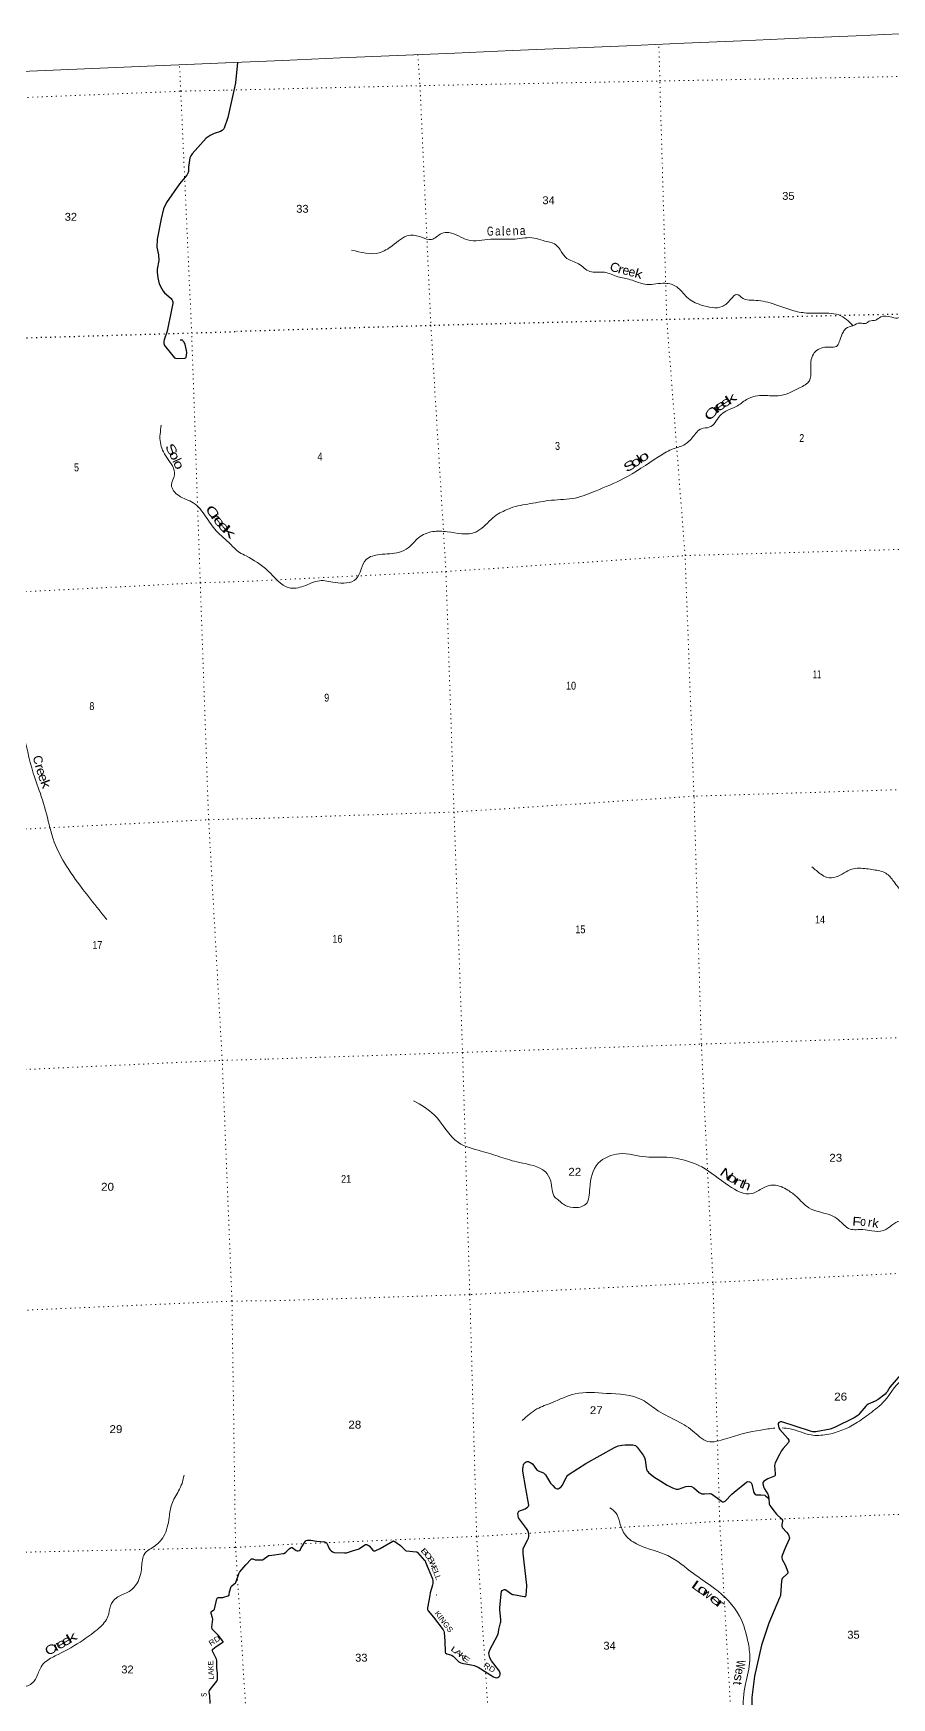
# Model space of a CAD drawing. Header units: feet. Extents: x 733631 to 986127, y 195788 to 388968.
# Drawn here: x 943227 to 962285, y 351349 to 388301 of the extents above; entities that cross this region are included whole.
import ezdxf
from ezdxf.enums import TextEntityAlignment as Align

# ---------------------------------------------------------------- set-up
doc = ezdxf.new("R2010")
doc.units = ezdxf.units.FT
doc.header["$LTSCALE"] = 70
doc.linetypes.add('DOTTED', pattern=[1.5, 0.3, -1.2])
for name, color, linetype, lineweight in [('29', 7, 'Continuous', 25), ('39', 7, 'Continuous', 13), ('4', 7, 'Continuous', 13), ('6', 7, 'DOTTED', 25), ('7', 7, 'DOTTED', 13)]:
    doc.layers.add(name, color=color, linetype=linetype, lineweight=lineweight)
doc.layers.add('30', color=7, linetype='Continuous')
doc.layers.add('41', color=7, linetype='Continuous')

msp = doc.modelspace()

# ---------------------------------------------------------------- linework, layer by layer
at = {"layer": '29'}
for points in [[(947761.82, 387655.12), (947714.16, 387198.14), (947697.49, 387098.64), (947548.67, 386427.53)], [(947761.82, 387655.12), (947714.16, 387198.14), (947697.49, 387098.64), (947548.67, 386427.53)], [(947548.67, 386427.53), (947468.03, 386196.35), (947457.7, 386177.96), (947435.87, 386154.97), (947418.64, 386143.48), (947385.78, 386123.89), (947240.25, 386073.48), (947196.96, 386054.98), (947151.01, 386030.85), (947106.22, 386002.11), (947067.93, 385970.01), (946755.9, 385627.42), (946721.45, 385583.75), (946699.07, 385537.04), (946675.5, 385328.6), (946670.91, 385245.84), (946664.01, 385209.06), (946636.82, 385148.98), (946472.91, 384955.21), (946183.93, 384544.62), (946114.98, 384404.53), (946062.7, 384181.04), (945977.15, 383733.31), (945972.5, 383554.78), (946004.72, 383383.92), (946014.59, 383254.18), (945979.45, 383064.4), (945977.15, 382997.74), (945988.47, 382869.15), (946023.09, 382735.69), (946078.23, 382629.96), (946112.69, 382572.49), (946139.96, 382539.47), (946284.98, 382413.88), (946301.06, 382393.19), (946319.44, 382363.31), (946324.03, 382338.03), (946321.74, 382298.95), (946294.67, 382163.59), (946202.63, 381684.15), (946131.06, 381494.42), (946124.18, 381469.13), (946125.26, 381412.35), (946140.26, 381372.59), (946172.41, 381328.91), (946365.39, 381099.05), (946383.77, 381087.56), (946423.66, 381080.79), (946595.11, 381089.85), (946615.79, 381096.75), (946622.68, 381112.84), (946629.57, 381149.62), (946636.46, 381216.28), (946631.87, 381257.66), (946599.71, 381390.98), (946577.1, 381443.27), (946546.87, 381476.03), (946537.98, 381485.15), (946519.3, 381489.82), (946487.49, 381484.99)], [(962479.16, 358518.65), (962246.81, 358245.37), (962185.07, 358141.61), (962165.41, 358116.62), (962139.52, 358089), (961982.89, 357971.48), (961915.61, 357932.75), (961762.32, 357863.43), (961731.15, 357845.33), (961709.69, 357821.69), (961580.81, 357663.42), (961555.38, 357633.81), (961530.26, 357610.54), (961452.14, 357562.26), (961017.9, 357346.15), (960919.31, 357310.72), (960597.45, 357254.19), (960535.41, 357249.6), (960479.17, 357264.27), (959848.44, 357472.6), (959816.06, 357472.18), (959781.81, 357458.8), (959768.02, 357433.51), (959764.62, 357411.21), (959781.81, 357336.95), (959801.96, 357300.4), (959978.1, 357102.04), (960000.08, 357067.97), (960004.67, 357038.08), (959996.17, 357016.41), (959873.71, 356883.42), (959832.36, 356821.98), (959791.55, 356748.44), (959694.5, 356562.19), (959684.18, 356507.53), (959694.5, 356323.09), (959694.5, 356279.41), (959683.49, 356263.98), (959535.31, 356208.18), (959460.15, 356166.76), (959444.07, 356152.96), (959430.28, 356134.57), (959424.54, 356113.88), (959425.76, 356099.99), (959447.51, 356017.32), (959459.19, 355986.96), (959535.97, 355871.33), (959543.88, 355852.39), (959553.65, 355772.38)], [(953562.22, 352863.06), (953600.87, 353008.5), (953604.32, 353034.94), (953605.47, 353075.18), (953583.16, 353304.44), (953584.79, 353346.46), (953610.88, 353658.04), (953623.85, 353705.11), (953639.94, 353725.81), (953662.91, 353746.5), (953688.89, 353752.55), (953705.42, 353752.25), (953718.05, 353746.5), (953853.61, 353649.94), (953866.26, 353643.04), (953887.26, 353637.82), (954127.03, 353594.76), (954140.82, 353594.76), (954154.45, 353599.03), (954159.2, 353605.11), (954166.09, 353617.75), (954184.48, 353823.52), (954183.22, 353844.01), (954104, 354550.42), (954101.76, 354635.08), (954106.36, 354664.97), (954202.86, 354846.59), (954218.95, 354887.98), (954228.13, 354931.66), (954230.44, 354979.94), (954223.54, 355014.43), (954207.46, 355060.41), (954180.6, 355105.74), (954002.69, 355342.25), (953989.18, 355383.42), (953986.88, 355447.8), (953996.59, 355472.76), (954009.86, 355489.18), (954146.31, 355538.71), (954200.56, 355576.54), (954221.24, 355601.83), (954228.71, 355625.4), (954159.31, 355992.19), (954097.19, 356375.45), (954096.02, 356426.04), (954101.77, 356477.77), (954109.81, 356521.45), (954120.15, 356544.44), (954144.25, 356573.05), (954166.1, 356585.82), (954191.37, 356592.72), (954221.25, 356591.57), (954246.52, 356581.22), (954275.24, 356566.28), (954306.68, 356539.01), (954399.31, 356417.99), (954419.74, 356399.84), (954439.52, 356386.96), (954552.11, 356338.68), (954571.63, 356324.88), (954596.91, 356294.99), (954710.5, 356114.7), (954760.04, 356057.04), (954809.43, 356007.62), (954833.56, 355991.52), (954855.17, 355987.19), (954879.51, 355986.92), (954893.3, 355991.52), (954926.61, 356014.51), (954944.99, 356034.05), (954970.23, 356063.46), (955072.51, 356262.81), (955084, 356278.9), (955096.31, 356291.22), (955124.21, 356312.24), (955496.61, 356544.95), (956127.36, 356900.93), (956212.14, 356938.73), (956304.04, 356954.82), (956366.08, 356959.42), (956538.39, 356961.73), (956571.04, 356957.62), (956595.84, 356947.94), (956605.03, 356938.74), (956632.6, 356908.84), (956770.46, 356736.42), (956798.87, 356685.39), (956814.11, 356628.37), (956835.64, 356457.82), (956850.87, 356396.17), (956869.25, 356368.58), (956887.63, 356347.88), (957004.12, 356251.02), (957156.24, 356155.37)], [(957156.24, 356155.37), (957300.32, 356064.77), (957420.68, 356009.93), (957503.4, 355980.04), (957535.56, 355975.44), (957553.95, 355980.04), (957711.64, 356039.32), (957779.11, 356044.41), (957841.15, 356035.22), (957891.94, 356010.21), (958013.47, 355904.18), (958066.98, 355878.2), (958126.05, 355871.99), (958239.76, 355880.91), (958257.02, 355881.19), (958282.29, 355871.99), (958417.5, 355777.22), (958502.87, 355708.76), (958528.14, 355699.56), (958551.81, 355699.49), (958576.39, 355704.16), (958590.18, 355715.66), (958732.85, 355869.67), (958786.43, 355912.74)], [(958786.43, 355912.74), (959064.2, 356136.01), (959093.35, 356145.59), (959125.52, 356143.29), (959150.79, 356134.09), (959167.62, 356117.1), (959182.96, 356092.71), (959214.64, 355928.29), (959225.47, 355903.04), (959240.4, 355881.19), (959256.48, 355862.8), (959278.47, 355853.03), (959295.55, 355850.16), (959389.16, 355850.59), (959466.72, 355842.11), (959478.82, 355838.77), (959486.46, 355833.38), (959553.65, 355772.38)], [(959553.65, 355772.38), (959564.7, 355651.78), (959569, 355634.14), (959576.91, 355618.6), (959672.39, 355488.15), (959695.01, 355457.54), (959724.09, 355423.77), (959844.71, 355314.57), (959859.61, 355290.79), (959863.1, 355281.23), (959863.1, 355266.28), (959848.16, 355191.56), (959848.03, 355151.33), (959850.46, 355136.38), (959858.5, 355122.59), (959952.59, 355021.79), (959983.72, 354982.35), (960004.4, 354940.96), (960012, 354912.1), (960014.74, 354893.83), (960012.44, 354880.03), (960011.29, 354871.99), (959911.3, 354657.44), (959852.76, 354508.73), (959845.86, 354481.14), (959844.71, 354453.55), (959850.46, 354427.11), (959855.05, 354414.47), (959918.15, 354295.53), (959979.52, 354143.68), (959981.42, 354121.33), (959979.12, 354113.28), (959971.09, 354102.94), (959855.9, 353992.51), (959844.71, 353973.04), (959837.82, 353937.4), (959812.55, 353629.32), (959806.8, 353594.84), (959797.46, 353564.9), (959554.38, 353001.15), (959394.17, 352514.05), (959241.33, 351826.07), (959178.84, 351356), (959194.47, 350686.5)], [(948904.39, 354653.09), (948938.37, 354678.18), (948956.75, 354682.79), (948972.83, 354680.48), (949064.74, 354618.4), (949085.42, 354609.22), (949109.22, 354609.34), (949138.26, 354616.11), (949149.75, 354627.6), (949176.61, 354673.13), (949269.23, 354824.18), (949287.61, 354837.97), (949317.48, 354843.72), (949368.02, 354848.32), (949387.64, 354846.83), (949511.49, 354820.91), (949694.28, 354805.78), (949710.95, 354801.18), (949721.86, 354796.59), (949733.35, 354786.81), (949741.38, 354777.05), (949795.39, 354663.81), (949811.32, 354642.89), (949840.19, 354611.51), (949872.93, 354587.37), (949891.89, 354578.75), (949906.96, 354575.29), (950138.75, 354562.88), (950178.52, 354567.25), (950204.94, 354574.15), (950336.45, 354619.94)], [(950336.45, 354619.94), (950438.15, 354647.72), (950460.11, 354655.63), (950472.61, 354662.66), (950586.64, 354744.56), (950604.74, 354751.17), (950626.56, 354748.87), (950649.54, 354743.13), (950670.22, 354731.63), (950684.23, 354721.33), (950766.72, 354623.58), (950783.95, 354612.08), (950796.06, 354608.25), (950818.41, 354610.93), (950928.39, 354659.23), (951207.87, 354824.74), (951221.65, 354829.34), (951232.24, 354825.56), (951256.11, 354814.39), (951377.43, 354730.28), (951487.03, 354616.68), (951501.96, 354608.63), (951511.89, 354606.28), (951724.83, 354590.24), (951740.92, 354584.49), (951754.64, 354574.3), (951913.24, 354397.12), (951923.58, 354384.47), (951937.73, 354356.15), (952089.02, 353985.59), (952097.72, 353943.64), (952100.51, 353925.82), (952099.36, 353891.33), (952090.17, 353845.35), (952037.32, 353679.82), (952030.39, 353620.23), (951982.18, 353341.86), (951982.18, 353309.67), (951994.18, 353276.27), (952109.24, 353137.19), (952324.53, 352854.46), (952339.47, 352825.73), (952348.38, 352795.1), (952365.5, 352600.75), (952372.55, 352363.63), (952380.84, 352344.08), (952408.41, 352323.39), (952514.1, 352295.8), (952547.72, 352271.88), (952672.63, 352146.36), (952717.5, 352123.5), (952780.62, 352104.98), (952946.68, 352080.77), (953017.28, 352063.6), (953101.93, 352028.26), (953443.75, 351812.12), (953481.39, 351794.61), (953508.97, 351792.31), (953541.13, 351794.61), (953564.38, 351812.19), (953584.79, 351833.69), (953591.68, 351861.28), (953591.68, 351893.47), (953578.62, 351937.69), (953398.89, 352170.09), (953361.92, 352233.72), (953345.83, 352300.4), (953343.54, 352332.58), (953349.49, 352366.83), (953368.81, 352426.84), (953531.75, 352726.25), (953545.73, 352764.8), (953554.92, 352803.89), (953562.22, 352863.06)], [(947152.61, 351219.87), (947143.95, 351396.67), (947131.87, 351463.42), (947131.63, 351482.84), (947138.77, 351511.7), (947152.55, 351534.69), (947304.54, 351717.11), (947312.22, 351733.54), (947315.66, 351753.08), (947320.16, 351888.56), (947302.92, 352008.79), (947299.58, 352174.92), (947293.84, 352201.68), (947208.83, 352385.26), (947205.93, 352408.43), (947206.53, 352420.89), (947213.43, 352428.94), (947286.35, 352487.17), (947433.98, 352579.52), (947439.44, 352585.26), (947440.88, 352591.29), (947440.3, 352597.9), (947436.28, 352605.95), (947334.19, 352733.99), (947207.69, 352860.26), (947199.64, 352873.48), (947195.39, 352886.98), (947192.76, 352911.99), (947211.13, 353094.75), (947207.37, 353120.71), (947175.52, 353220.04), (947173.8, 353235.56), (947173.94, 353244.5), (947175.53, 353253.37), (947182.42, 353262.57), (947235.83, 353298.78), (947243.3, 353306.25), (947248.54, 353315.02), (947298.44, 353542.45), (947305.9, 353555.1), (947315.09, 353564.29), (947324.86, 353567.74), (947336.34, 353571.19), (947412.77, 353573.19), (947437.43, 353575.79), (947455.81, 353580.96), (947551.73, 353609.7), (947564.36, 353615.44), (947568.47, 353619.85), (947573.55, 353626.94), (947577, 353636.71), (947586.51, 353698.83), (947621.8, 353816.03), (947627.42, 353826.74), (947635.58, 353836.14), (947719.44, 353901.66), (947723.46, 353906.41), (947725.82, 353910.01), (947795.84, 354121.07), (947802.44, 354133.5), (947809.62, 354144.06), (947942.96, 354298.44), (948063.49, 354424.53), (948074.98, 354433.72), (948082.21, 354435.18), (948093.36, 354435.45), (948101.4, 354432.57), (948149.65, 354409.59), (948159.98, 354407.86), (948167.44, 354407.42), (948321.96, 354410.73), (948330.22, 354414.05), (948438.57, 354501.62), (948452.34, 354507.3), (948464.4, 354509.6), (948578.81, 354523.7), (948777.36, 354547.44), (948795.25, 354552.72), (948807.88, 354560.18), (948832.75, 354583.22), (948904.39, 354653.09)]]:
    msp.add_lwpolyline(points, dxfattribs=at)
at = {"layer": '39'}
for points in [[(950291.35, 383488.59), (950908.99, 383427.73), (951197.25, 383584.67), (951567.19, 383814.18), (951844.08, 383774.19), (952064.9, 383721.52), (952293.51, 383855.48), (952456.38, 383877.1), (952870.38, 383711.76), (953385.48, 383727.21), (953925.25, 383733.65), (954349.06, 383755.05), (954545.84, 383697.22), (954825, 383606.72), (955071.22, 383304.13), (955333.58, 383182.48), (955583.99, 383011.69), (955908.41, 382994.12), (956206.2, 382894.35), (956484.18, 382830.11), (956848.93, 382725.29), (957256.32, 382752.01), (957514.93, 382668.67), (957737.51, 382441.94), (958056.83, 382268.22), (958523.55, 382234.89), (958718.32, 382401.72), (958845.16, 382504.71), (958986.97, 382409.95), (959168.53, 382375.73), (959583.86, 382315.75), (960111.63, 382139.41), (960433.56, 382087.31), (960890.76, 382085.93), (961108.93, 382047.31), (961429.91, 381808.42)], [(961425.18, 381806.64), (961584.3, 381866.56), (961702.02, 381857.76), (961786.72, 381908.2), (961929.13, 381934.96), (962041.37, 382002.86), (962286.44, 381995.84), (962452.69, 381987.24), (962597.92, 382176.11), (962820.87, 382390.81), (963023.67, 382468.92), (963193.12, 382434.14), (963265.52, 382443.53), (963311.13, 382463.83), (963452.41, 382425.75), (963488.76, 382471.95), (963614.09, 382473.63), (964051.88, 382364.05), (964232.46, 382396.61), (964387.36, 382460.38), (964534.21, 382568.33), (964675.09, 382449.23), (964904.04, 382305.81), (965409.92, 382211.5), (965690.75, 382173.71), (965901.79, 382203.61), (966007.16, 382248.78)], [(947955.09, 376699.28), (948435.16, 376369.56), (948907.33, 375990.23), (949229.39, 376025.2), (949577.92, 376146.42), (949925.54, 376107.63), (950391.4, 376183.6), (950620.59, 376619.28), (950917.08, 376728), (951353.75, 376778.33), (951549.59, 376876.37), (951782.18, 377101.64), (952095.66, 377237.45), (952413.39, 377233.75), (953050.78, 377228.46), (953390.2, 377507.2), (953548.43, 377631.87), (953696.91, 377703.45), (953823.83, 377759.87), (954258.31, 377858.7), (954732.33, 377933.01), (955260.01, 377983.45), (955722.04, 378144.28), (956319.09, 378406.45), (957107.99, 378900.12), (957398.17, 379059.17), (957666.77, 379158.51), (957873.01, 379340.04), (958058.97, 379522.68), (958235.52, 379555.04), (958471.05, 379804.74), (958603.77, 379912.04), (958829.8, 380013.49), (959063.46, 380169.96), (959455.83, 380260.79), (959765.76, 380250.65), (960239.18, 380428.2), (960458.53, 380588.06), (960488.72, 380816.22), (960545.21, 381179.22), (960797.31, 381330.46), (961080.84, 381367.71), (961132.36, 381481.43), (961212.63, 381675.43), (961266.15, 381744.7), (961425.18, 381806.64)], [(946068.59, 379601.65), (946047.74, 379212.41), (946188.27, 378886.4), (946361.69, 378497), (946295.67, 378275.84), (946454.95, 378037.58), (946776.98, 377878.77), (947058.52, 377568.62), (947287.46, 377258.36), (947605.05, 376957.77), (947802.55, 376775.68), (947955.09, 376699.28)], [(940966.05, 378684.63), (940832.81, 378358.48), (940571.31, 377712.64), (940470.14, 377055.14), (940269.01, 376670.69), (940259.72, 375891.53), (940822.97, 375267.19), (941671.07, 374553.34), (942225.84, 374292.77), (942484.92, 374088.92), (942724.85, 373605.13), (942987, 372818.83), (943227.01, 371877.89), (943405.6, 371359.24), (943580.4, 370733.22), (943668, 370415.17), (943922.07, 369881.39), (944312.95, 369316.78), (944686.05, 368842.47), (944860.76, 368623.04)], [(969344.62, 368522.18), (969151.01, 368787.91), (968800.22, 369166.71), (968402.18, 369336.83), (968216.51, 369417.43), (967938.06, 369671.98), (967672.83, 369722.63), (967245.9, 369680.84), (967034.95, 369648.92), (966768.82, 369539.57), (966494.74, 369472.37), (966251.71, 369524.03), (966058.62, 369409.92), (965938.92, 369282.96), (965649.37, 369109.76), (965380.01, 368937.49), (965180.9, 368687.44), (965025.07, 368599.32), (964804.99, 368680.38), (964615.13, 368629.18), (964410.33, 368595.52), (964027.1, 368616.48), (963495.85, 368825.05), (962903.46, 369134.09), (962722.64, 369196.7), (962521.64, 369258.38), (962332.26, 369466.38), (962153.98, 369652.61), (961883.53, 369729.34), (961726.73, 369752.55), (961401.47, 369743.75), (961051.19, 369571.83), (960847.49, 369558.47), (960714.76, 369631.37), (960515.36, 369792.34)], [(959855.23, 357339.24), (960032.82, 357317.7), (960493.99, 357182.87), (960847.51, 357192.95), (961487.67, 357440.89), (961797.52, 357657.54), (962126.65, 357939.85), (962586.73, 358458.99), (962950.47, 358556.6), (963290.45, 358643.01), (963613.06, 358936.59), (963797.88, 359160.43), (964031.32, 359552.15), (964184.52, 359749.23), (964534.7, 360010.78), (964641.7, 360239.49), (964768.15, 360324.64), (965176.51, 360466.51), (965577.19, 360462.55), (966030.39, 360550.08), (966389.06, 360805.4), (966680.93, 361061.72), (967083.03, 361161.09), (967273.9, 361234.61), (967532.48, 361286.92), (967750.45, 361432.55), (967815.63, 361737.22), (967995.04, 361840.59), (968234.73, 361908.24), (968373.25, 362066.43), (968552.3, 362177.88), (968711.24, 362241.84), (968833.81, 362215.05), (968997.95, 362208.37), (969093.11, 362251.2), (969278.58, 362354.84), (969418.77, 362341), (969611.87, 362455.11), (969731.65, 362580.05), (969835.47, 362700.21), (969903.96, 362796.48), (969984.47, 362895.33), (969991.74, 362958.43), (970124.77, 362924.02), (970264.85, 362867.65), (970343.63, 363004.89), (970486.31, 363025.58), (970614.64, 362960.58), (970729.77, 362919.27), (970822.65, 362968.06), (970882.88, 363068.01), (970967.33, 363169.06), (970971.66, 363207.73), (971002.96, 363231.43), (971052.06, 363264.05), (971142.64, 363318.81), (971329.47, 363392.14), (971462.48, 363537.93), (971512.17, 363647.52), (971645.99, 363775.12), (971660.98, 363846.68), (971659.36, 363927.59), (971715.97, 363928.16), (971877.62, 363886.95), (971982.6, 363936.29), (972166.28, 364124.9), (972292.5, 364286.58), (972310.45, 364427.11), (972436.55, 364501.72), (972556.38, 364715.75), (972680.82, 364782.18), (972739.96, 364906.37), (972815.61, 365023.22), (972889.61, 365131.89), (972982.23, 365231.29), (973029.34, 365128.16), (973089.19, 365191.64), (973179.3, 365211.95), (973216.41, 365106.33)], [(951668.92, 364601.35), (952128, 364288.24), (952665.41, 363672.96), (953167.39, 363485.33), (953602.23, 363351.31), (954018.27, 363230.62), (954596.03, 363022.15), (954714.4, 362819), (954811.59, 362456.95), (954895.52, 362389.92), (954996.5, 362303.42), (955214.19, 362230.35), (955494.06, 362303.89), (955581.29, 362658.17), (955770.71, 363213.53), (956236.53, 363425.15), (956832.42, 363353.17), (957293.83, 363347.94), (957554.3, 363313.27), (958066.1, 363132.16), (958665.25, 362718.13), (959182.83, 362543.36), (959426.21, 362663.82), (959665.98, 362729.45), (959980.55, 362616.27), (960171.05, 362473.11), (960445.1, 362226.46), (960932.05, 362058.39), (961104.5, 361956.93), (961360.4, 361754), (961646.1, 361742.76), (961841.61, 361713.22), (962102.19, 361721.08), (962472.68, 361938.47), (962766.01, 361937.71), (962849.88, 361961.79), (963093.5, 361806.89), (963467.79, 361445.36), (963735.2, 361346.21), (964003.67, 361133.73), (964420.67, 360901.71), (964867.85, 360721.23), (964897.33, 360695.57)], [(954083.66, 357505.42), (954408.02, 357759.17), (954743.52, 357900.04), (955256.58, 358095.6), (955951.97, 358105.11), (956745.28, 357961.16), (957058.33, 357746.67), (957481.48, 357512.91), (957862.33, 357275.19), (958204.74, 357037.74), (958596.45, 357098.16), (959378.62, 357291.85), (959692.53, 357335.49)], [(936609.94, 352158.51), (937015.45, 352037.49), (937731.59, 351840.15), (938076, 351829.92), (938351.08, 351883.62), (938822.61, 351933.19), (939352.64, 352088.32), (939713.54, 352121.24), (940038.97, 352130.47), (940429.04, 351990.62), (941063.16, 351870.84), (941582.61, 351683.68), (942015.27, 351490.95), (942246.63, 351423.52), (942532.69, 351556.56), (942787.81, 351603.37), (943105.07, 351614.29), (943294.25, 351791.93), (943399.79, 352036.95), (943518.17, 352163.15), (943777.49, 352307.23), (944333.22, 352629.27), (944686.77, 352896.55), (944884.91, 353153.44), (944942.37, 353386.38), (945072.72, 353567.69), (945324.76, 353691.24), (945531.31, 353889.81), (945632.4, 354245.91), (945701.25, 354548.1), (945899.56, 354699.81), (946121.06, 354929.33), (946243.73, 355353.06), (946300.86, 355644.65), (946452.95, 355940.12), (946529.23, 356107.08), (946574.48, 356290.98)], [(956023.84, 355563.21), (956162.25, 355454.12), (956247.02, 355233.24), (956374.72, 354957.63), (956661.53, 354741.94), (957315.52, 354502.53), (957883.48, 354107.33), (958349.43, 353776.31), (958905, 353161.86), (959102.47, 352549.27), (959135.16, 352182.25), (959037.59, 351653.36), (958994.85, 351029.79), (959126.12, 350314.96), (959164.08, 350055.49), (959312.49, 349499.38), (959659.02, 349035.34), (959950.18, 348678.1), (960283.98, 348047.45), (960592.63, 347391.34), (960770.53, 346943.89), (960939.23, 346655.98), (961012.09, 346250.3), (960976.21, 345789.02), (960978.87, 345370.01), (960974.7, 344833.25), (960856.32, 344137.37), (960617.55, 343600.01), (960607.83, 343411.26), (960738.78, 343243.11), (960715.68, 343082.09), (960788.42, 342814.09), (960865.2, 342771.03), (960896.6, 342612.51), (961161.69, 342430.24), (961232.15, 342212.76), (961230.64, 342198.8)]]:
    msp.add_spline(points, degree=3, dxfattribs=at)
at = {"layer": '4'}
msp.add_line((947500.43, 387643.94), (916945.33, 386361.49), dxfattribs=at)
msp.add_line((947500.43, 387643.94), (916945.33, 386361.49), dxfattribs=at)
msp.add_lwpolyline([(947496.81, 387643.8), (948769.51, 387698.14), (950042.23, 387752.55), (951315, 387807.04), (952587.71, 387861.61), (953860.42, 387916.24), (955133.14, 387970.94), (956405.88, 388025.72), (957678.58, 388080.57), (958951.28, 388135.5), (960224.02, 388190.5), (961496.72, 388245.57), (962769.4, 388300.71)], dxfattribs=at)
msp.add_lwpolyline([(947496.81, 387643.8), (948769.51, 387698.14), (950042.23, 387752.55), (951315, 387807.04), (952587.71, 387861.61), (953860.42, 387916.24), (955133.14, 387970.94), (956405.88, 388025.72), (957678.58, 388080.57), (958951.28, 388135.5), (960224.02, 388190.5), (961496.72, 388245.57), (962769.4, 388300.71)], dxfattribs=at)
at = {"layer": '6'}
for points in [[(970005.18, 382235.81), (968134.27, 382172.01), (962728.16, 382068.67), (957290.66, 381943.66), (952053.73, 381811.61), (947746.45, 381678.68)], [(917184.43, 380570.68), (919769.19, 380644.85), (925002.3, 380842.11), (925068.53, 380844.08), (930295.3, 381060.02), (935654.72, 381286.71), (941399.44, 381492.7), (946743.51, 381647.96), (947746.45, 381678.68)]]:
    msp.add_lwpolyline(points, dxfattribs=at)
at = {"layer": '7'}
for points in [[(958773.94, 350005.26), (958466.49, 355265.84), (958316.88, 360570.09), (958058.72, 365859.24), (957896.07, 371363.34), (957698.12, 376707.9), (957290.66, 381943.66), (957137.28, 387241.65), (957115.62, 388056.31)], [(951760.77, 387826.15), (951812.19, 387135.95), (952053.73, 381811.61), (952388.43, 376349.79), (952567.94, 371010.47), (952757.45, 365673.63), (952918.32, 360299.04), (953070.84, 354930.13), (953411.71, 349735.88), (953410.36, 344370.07), (953497.77, 341865.08)], [(947905.26, 341626.36), (947796.55, 344108.78), (947686.88, 346798.72), (948042.11, 349552.11), (947717.31, 354684.94), (947638.09, 360153.46), (947422.22, 365497.06), (947119.32, 370841.15), (946933.11, 376101), (946743.51, 381647.96), (946500.41, 387014.72), (946472.73, 387600.35)], [(947517.78, 387038.28), (951808.06, 387137.78), (957137.28, 387241.65), (962592.02, 387343.16), (968014.2, 387493.8), (969793.13, 387569.6)], [(916964.32, 385901.66), (919597.2, 386004.4), (924810.03, 386202.86), (930024.32, 386415.53), (935408.06, 386590.62), (941108.26, 386796.81), (946500.41, 387014.72), (947517.78, 387038.28)], [(947983.02, 376134.34), (952388.43, 376349.79), (957698.21, 376705.88), (963061.68, 376857.88), (968350.38, 376828.28), (970217.07, 376906.24)], [(935896.61, 375646.81), (941589.61, 375830.47), (946933.11, 376101), (947983.02, 376134.34)], [(970426.91, 371627.91), (968593.5, 371558.69), (963222.38, 371531.87), (957896.07, 371363.34), (952567.94, 371010.47), (948207.66, 370869.48)], [(936094.7, 370292.38), (941798.05, 370571.52), (947119.32, 370841.15), (948207.66, 370869.48)], [(948435.62, 365526.84), (952757.45, 365673.63), (958058.72, 365859.24), (963475.78, 366033.94), (968865.32, 366235.74), (970638.2, 366313.36)], [(936299.41, 365025.19), (941996.94, 365247.46), (947422.22, 365497.06), (948435.62, 365526.84)], [(970846.08, 361084.36), (969031.76, 361007.18), (963635.34, 360823.3), (958316.88, 360570.09), (952918.32, 360299.04), (948664.4, 360164.62)], [(936545.83, 359727.34), (942260.81, 359917.96), (947638.09, 360153.46), (948664.4, 360164.62)], [(971057.39, 355769.36), (969200.63, 355679.52), (963807.32, 355471.48), (958466.49, 355265.84), (953070.84, 354930.13), (948898.87, 354753.85)], [(936826.66, 354428.87), (942430.46, 354566.4), (947717.31, 354684.94), (948898.87, 354753.85)]]:
    msp.add_lwpolyline(points, dxfattribs=at)

# ---------------------------------------------------------------- texts
at = {"layer": '30'}
for s, rotation, width, p in [('B', 311.833, 1.7, (951875.26, 354545.93)), ('O', 309.833, 1.45, (951946.57, 354464.49)), ('S', 307.833, 1.55, (952008.17, 354378.34)), ('W', 295.209, 0.95, (952041.47, 354291.43)), ('E', 292.209, 1.15, (952083.96, 354183.18)), ('L', 292.209, 1.3, (952123.98, 354085.16)), ('L', 288.716, 1.2, (952159.97, 353993.23)), ('KINGS', 307.288, 1.1, (952295.37, 353002.26)), ('RD', 32.028, 1.15, (947280.27, 352563.07)), ('L', 325.37, 1.7, (952541.24, 352365.08)), ('A', 324.569, 1.55, (952628.76, 352299.04)), ('K', 317.86, 1.65, (952717.29, 352220.58)), ('E', 323.002, 1.55, (952803.24, 352156.82)), ('RD', 327.694, 1.15, (953325.5, 351969.71)), ('S', 89.804, 0.7, (947074.29, 351414.49))]:
    msp.add_text(s, height=120, rotation=rotation, dxfattribs=dict(at, width=width)).set_placement(p, align=Align.CENTER)
for s, rotation, p in [('-', 83.367, (952223.07, 353628.82)), ('LAKE', 92.098, (947230.28, 351966.71))]:
    msp.add_text(s, height=120, rotation=rotation, dxfattribs=at).set_placement(p, align=Align.CENTER)
at = {"layer": '41'}
for s, rotation, width, p in [('G', 0.678, 0.7, (953374.91, 383807.86)), ('a', 0.678, 0.8, (953541.31, 383812.15)), ('e', 0.689, 0.75, (953775.57, 383814.79)), ('n', 3.823, 0.9, (953941.07, 383818.45)), ('a', 1.16, 0.85, (954093.19, 383821.61)), ('C', 340.911, 1.1, (956106.87, 383010.09)), ('r', 343.625, 1.25, (956242.32, 382967.12)), ('k', 343.951, 1.25, (956640.76, 382866.23)), ('k', 33.773, 1.8, (958768.99, 380108.69)), ('C', 49.019, 1.65, (958349.58, 379796.89)), ('r', 44.103, 2.25, (958462.21, 379904.91)), ('e', 36.763, 1.7, (958537.28, 379961.52)), ('e', 32.95, 1.6, (958644.82, 380032.43)), ('S', 299.42, 1.5, (946209.4, 379011.79)), ('o', 294.035, 1.3, (946275.56, 378885.93)), ('o', 293.977, 1.3, (946366.3, 378683.49)), ('S', 30.345, 1.55, (956517.38, 378615.23)), ('o', 32.977, 1.55, (956650.63, 378704.18)), ('l', 32.977, 1.35, (956739.14, 378761.61)), ('o', 32.965, 1.55, (956827.65, 378819.02)), ('C', 310.415, 1.6, (947129.47, 377608.7)), ('r', 304.68, 1.8, (947200.33, 377507.24)), ('e', 305.252, 1.65, (947277.65, 377406.83)), ('e', 311.117, 1.9, (947389.62, 377278.97)), ('k', 316.21, 2.25, (947503.97, 377163.14)), ('r', 285.772, 1.2, (943275.67, 371999.94)), ('e', 288.42, 1.15, (943311.44, 371879.98)), ('e', 288.42, 1.15, (943355.67, 371744.74)), ('k', 290.162, 1.35, (943410.88, 371597.55)), ('N', 324.395, 1.5, (958565.32, 362888.43)), ('o', 328.281, 1.55, (958697.29, 362803.53)), ('r', 331.331, 1.6, (958813.4, 362730.94)), ('t', 334.297, 1.25, (958924.94, 362677.36)), ('h', 338.657, 1.3, (959024.05, 362635.05)), ('F', 355.232, 1.2, (961500.52, 361821.5)), ('o', 353.726, 0.85, (961640.97, 361825.34)), ('k', 351.519, 1.05, (961911.76, 361786.75)), ('L', 324.457, 1.75, (957920.61, 353739.97)), ('o', 324.457, 1.65, (958043.6, 353658.36)), ('e', 319.391, 1.85, (958317.62, 353446.63)), ('r', 321.391, 2, (958421.57, 353362.59)), ('C', 28.968, 1.3, (943660.01, 352333.63)), ('r', 29.899, 1.65, (943785.21, 352405.71)), ('e', 29.899, 1.5, (943889.1, 352462.71)), ('e', 29.899, 1.5, (944006.22, 352531.09)), ('k', 30.285, 1.7, (944125.87, 352602.05)), ('W', 263.383, 0.75, (958835.08, 352098.48)), ('s', 259.626, 1.15, (958790.99, 351810.46)), ('e', 259.626, 0.95, (958816.07, 351947.56))]:
    msp.add_text(s, height=200, rotation=rotation, dxfattribs=dict(at, width=width)).set_placement(p, align=Align.CENTER)
for s, rotation, p in [('l', 0.689, (953662.39, 383808.68)), ('e', 346.93, (956364.88, 382942.63)), ('e', 347.045, (956498.3, 382905.77)), ('l', 294.035, (946323.38, 378779.84)), ('C', 284.132, (943236.45, 372146.72)), ('r', 351.297, (961789.12, 361804.54)), ('w', 322.803, (958133.85, 353586.48)), ('t', 262.986, (958767.75, 351682.13))]:
    msp.add_text(s, height=200, rotation=rotation, dxfattribs=at).set_placement(p, align=Align.CENTER)
at = {"layer": '7'}
for s, width, p in [('34', 1.05, (954667.37, 384506.57)), ('35', 1.05, (959991.13, 384603.5)), ('32', 1.05, (944061.38, 384138.63)), ('33', 1.05, (949201.89, 384316.34)), ('3', 0.85, (954865.52, 379052.1)), ('2', 0.85, (960287.38, 379226.81)), ('4', 0.85, (949591.58, 378815.98)), ('5', 0.85, (944186.36, 378575.13)), ('11', 0.65, (960626.47, 373981.85)), ('9', 0.85, (949741.84, 373463.59)), ('10', 0.85, (955165.52, 373729.26)), ('8', 0.85, (944527.41, 373276.16)), ('15', 0.85, (955373.09, 368319.17)), ('14', 0.85, (960693.36, 368538.16)), ('17', 0.85, (944648.43, 367970.28)), ('16', 0.85, (949979.39, 368109.42)), ('23', 1.1, (961042.03, 363248.27)), ('21', 0.85, (950172.77, 362779.64)), ('22', 1.1, (955249.29, 362936.76)), ('20', 1.1, (944875.73, 362605.01)), ('26', 1.1, (961151.9, 357945.94)), ('27', 1.1, (955725.61, 357643.98)), ('29', 1.1, (945061.82, 357224.13)), ('28', 1.1, (950364.91, 357324.25)), ('34', 1.05, (956021.49, 352415.95)), ('35', 1.05, (961436.56, 352659.05)), ('33', 1.05, (950510.1, 352150.13)), ('32', 1.05, (945317.57, 351888.21))]:
    msp.add_text(s, height=175, dxfattribs=dict(at, width=width)).set_placement(p, align=Align.CENTER)

doc.saveas('drawing.dxf')
